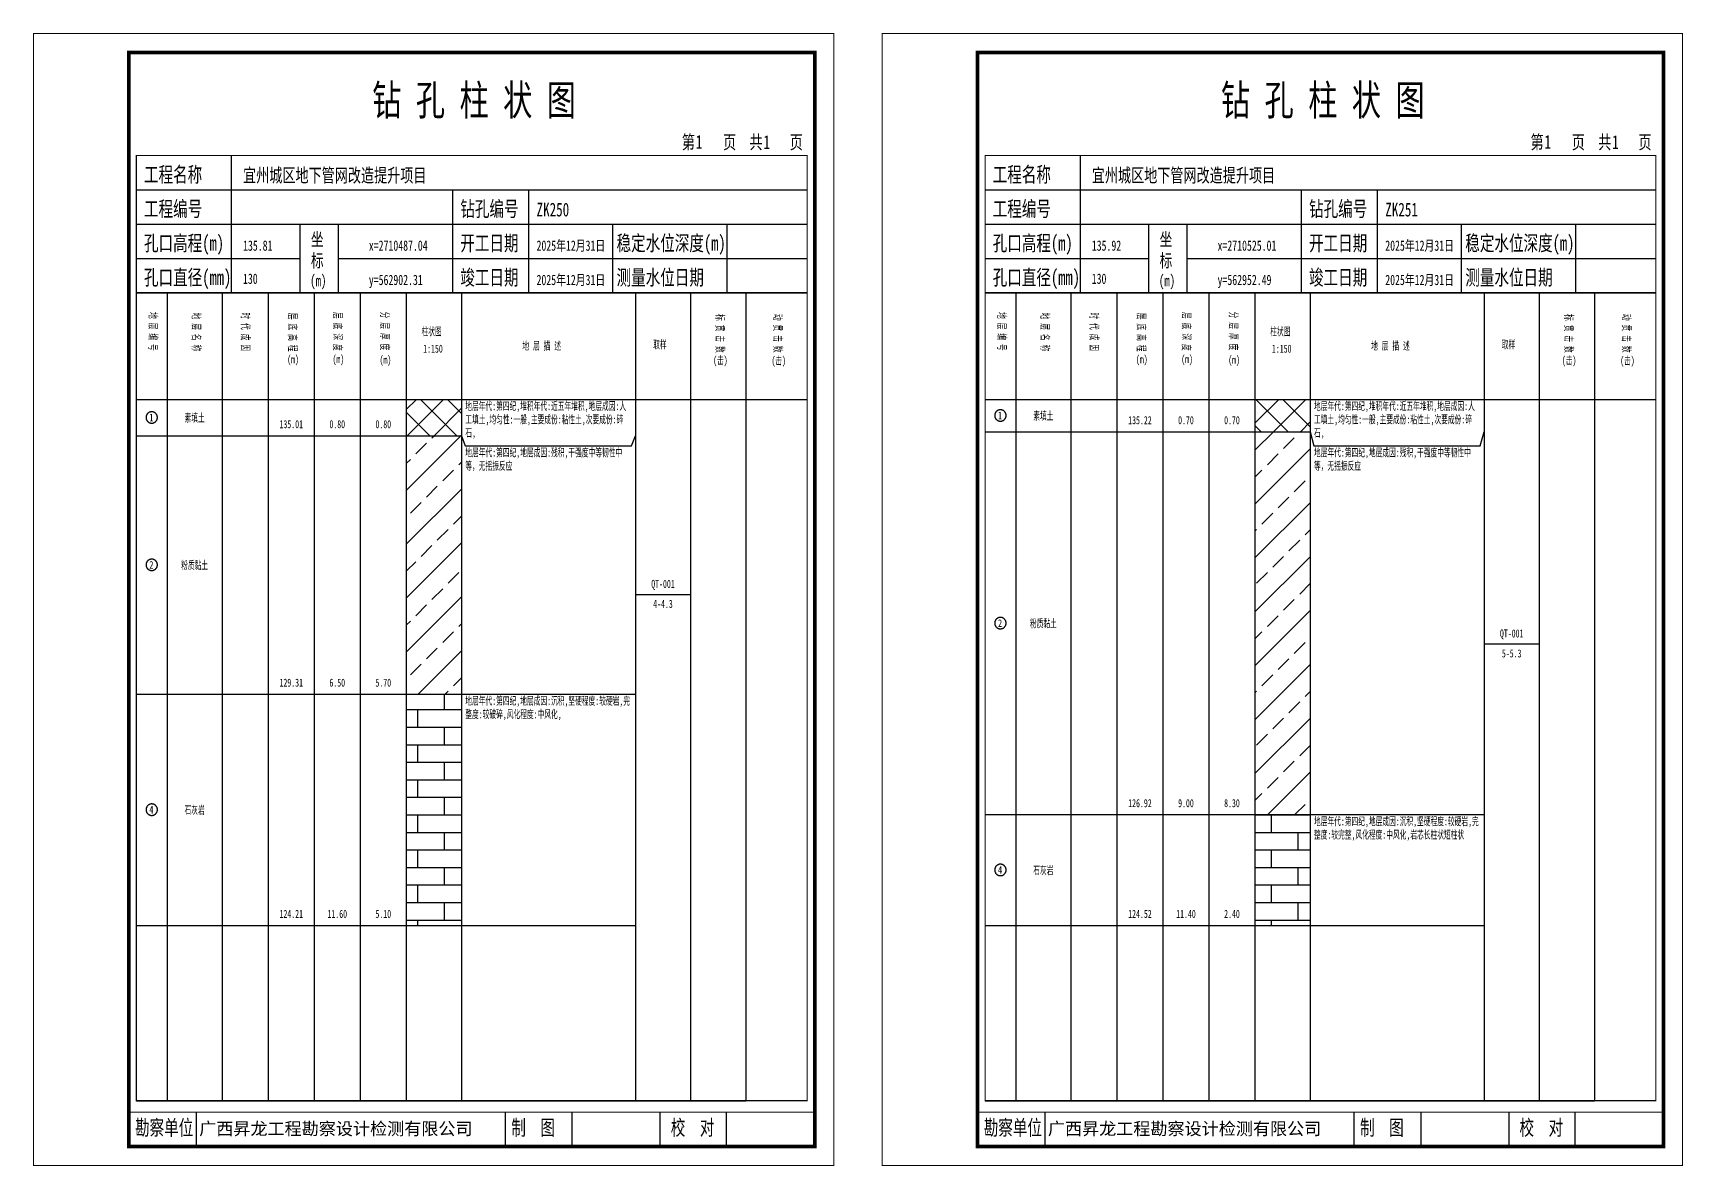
# Model space of a CAD drawing. Header units: millimetres. Extents: x 0 to 2711117, y 0 to 567555.
# Drawn here: x 53890 to 54322.9, y -0.1 to 297.1 of the extents above; entities that cross this region are included whole.
import ezdxf
from ezdxf.enums import TextEntityAlignment as Align

# ---------------------------------------------------------------- set-up
doc = ezdxf.new("R2010")
doc.units = ezdxf.units.MM
doc.layers.add('GICAD_POU_TEXTS', color=7, linetype='Continuous')
doc.layers.add('勘察点图例', color=7, linetype='Continuous')
doc.styles.add('HEAD_FONT', font='simfang.ttf', dxfattribs={"width": 0.6})
doc.styles.add('HEAD_FONT2', font='simfang.ttf', dxfattribs={"width": 0.6})
doc.styles.add('HT', font='simhei.ttf')
doc.styles.add('LZ_FONT', font='simfang.ttf', dxfattribs={"width": 0.7, "height": 8})
doc.styles.add('成果图图块', font='simfang.ttf', dxfattribs={"height": 2.5})
doc.styles.add('成果图表体', font='simfang.ttf', dxfattribs={"width": 0.6, "height": 2.1})
pattern_1 = [(45, (0, 0), (-3.5355339, 3.5355339), []), (135, (0, 0), (-3.5355339, -3.5355339), [])]
pattern_2 = [(45, (0, 0), (-7.0710678, 7.0710678), []), (45, (7.071, 0), (-7.0710678, 7.0710678), [4, -2])]
pattern_3 = [(0, (0, 0), (0, 4.6), []), (90, (0, 0), (-7, 4.6), [4.6, -4.6])]

# ---------------------------------------------------------------- blocks, each defined once
blk = doc.blocks.new('ZK250')
for p, q in [((52, 229), (52, 265)), ((27, 256), (203, 256)), ((110, 229), (110, 256)), ((130, 229), (130, 256)), ((27, 247), (203, 247)), ((70, 229), (70, 247)), ((80, 229), (80, 247)), ((152, 229), (152, 247)), ((182, 229), (182, 247)), ((27, 238), (70, 238)), ((80, 238), (203, 238)), ((27, 229), (35.05, 229)), ((35.05, 229), (35.05, 17)), ((35.05, 229), (49.53, 229)), ((49.53, 229), (49.53, 17)), ((49.53, 229), (61.6, 229)), ((61.6, 229), (61.6, 17)), ((61.6, 229), (73.68, 229)), ((73.68, 229), (73.68, 17)), ((73.68, 229), (85.75, 229)), ((85.75, 229), (85.75, 17)), ((85.75, 229), (97.82, 229)), ((97.82, 229), (97.82, 17)), ((97.82, 229), (112.3, 229)), ((112.3, 229), (112.3, 17)), ((112.3, 229), (157.93, 229)), ((157.93, 229), (157.93, 17)), ((157.93, 229), (172.42, 229)), ((172.42, 229), (172.42, 17)), ((172.42, 229), (186.9, 229)), ((186.9, 229), (186.9, 17)), ((186.9, 229), (203, 229)), ((27, 201), (203, 201)), ((27, 17), (35.05, 17)), ((35.05, 17), (49.53, 17)), ((42.74, 4.95), (42.74, 13.95)), ((42.74, 4.95), (42.74, 13.95)), ((49.53, 17), (61.6, 17)), ((61.6, 17), (73.68, 17)), ((73.68, 17), (85.75, 17)), ((85.75, 17), (97.82, 17)), ((97.82, 17), (112.3, 17)), ((112.3, 17), (157.93, 17)), ((123.83, 4.95), (123.83, 13.95)), ((141.38, 4.95), (141.38, 13.95)), ((157.93, 17), (172.42, 17)), ((164.48, 4.95), (164.48, 13.95)), ((172.42, 17), (186.9, 17)), ((181.84, 4.95), (181.84, 13.95)), ((181.84, 4.95), (181.84, 13.95))]:
    blk.add_line(p, q)
for points, const_width in [([(0, 0), (210, 0), (210, 297), (0, 297)], 0.25), ([(25, 5), (205, 5), (205, 292), (25, 292)], 1), ([(27, 265), (203, 265), (203, 17), (27, 17)], 0.3)]:
    blk.add_lwpolyline(points, close=True, dxfattribs=dict(const_width=const_width))
at = {"const_width": 0.3}
for points in [[(27, 229), (203, 229)], [(25, 14), (205, 14)]]:
    blk.add_lwpolyline(points, dxfattribs=at)
at = {"style": 'LZ_FONT', "width": 0.7}
for s, height, p in [('钻 孔 柱 状 图', 8, (88.9, 275.54)), ('第', 3.6, (170.12, 266.7)), ('1', 3.6, (173.78, 266.75)), ('页', 3.6, (180.96, 266.7)), ('共', 3.6, (187.88, 266.7)), ('1', 3.6, (191.54, 266.7)), ('页', 3.6, (198.44, 266.7)), ('工程名称', 4, (29, 258)), ('宜州城区地下管网改造提升项目', 3.6, (55, 258)), ('工程编号', 4, (29, 249)), ('钻孔编号', 4, (112, 249)), ('ZK250', 3.6, (132, 249)), ('孔口高程(m)', 4, (29, 240)), ('135.81', 2.7, (55, 240)), ('坐', 3.5, (72.79, 241.24)), ('x=2710487.04', 2.7, (88, 240)), ('开工日期', 4, (112, 240)), ('2025年12月31日', 2.7, (132, 240)), ('稳定水位深度(m)', 4, (153, 240)), ('标', 3.5, (72.79, 235.7)), ('孔口直径(mm)', 4, (29, 231)), ('130', 2.7, (54.98, 231.31)), ('(m) ', 3, (72.59, 230.65)), ('竣工日期', 4, (112, 231)), ('2025年12月31日', 2.7, (132, 231)), ('测量水位日期', 4, (153, 231)), ('y=562902.31', 2.7, (88, 231)), ('勘察单位', 4, (26.65, 7.95)), ('制  图', 4, (125.4, 7.95)), ('校  对', 4, (167.22, 7.95))]:
    blk.add_text(s, height=height, dxfattribs=at).set_placement(p)
at = {"style": 'HT'}
blk.add_text('广西昇龙工程勘察设计检测有限公司', height=3.2865, dxfattribs=at).set_placement((43.48, 8.02))
at = {"char_height": 2.1, "width": 22.806, "attachment_point": 1, "rotation": 270, "style": 'HEAD_FONT'}
for s, insert in [('地 层 编 号', (32.46, 223.92)), ('地 层 名 称', (43.79, 223.76)), ('时 代 成 因', (56.67, 223.83)), ('层 底 高 程', (69.07, 223.71)), ('层 底 深 度', (80.9, 223.91)), ('分 层 厚 度', (93.26, 224.01)), ('标 贯 击 数', (181.21, 223.37)), ('动 贯 击 数', (196.38, 223.43))]:
    blk.add_mtext(s, dxfattribs=dict(at, insert=insert))
at = {"char_height": 2.1, "attachment_point": 1}
for s, insert, width, style in [('柱状图', (101.82, 219.87), 7.855, 'HEAD_FONT2'), ('取样', (162.58, 216.44), 7.855, 'HEAD_FONT2'), ('(m)', (66.58, 212.56), 4.7944, 'HEAD_FONT'), ('(m)', (78.47, 212.61), 4.7944, 'HEAD_FONT'), ('(m)', (90.81, 212.43), 4.7944, 'HEAD_FONT'), ('1:150', (102.26, 215.36), 6.9223, 'HEAD_FONT2'), ('地 层 描 述', (128.29, 216.11), 22.0781, 'HEAD_FONT2'), ('(击)', (178.33, 212.31), 7.855, 'HEAD_FONT2'), ('(击)', (193.64, 212.22), 7.855, 'HEAD_FONT2')]:
    blk.add_mtext(s, dxfattribs=dict(at, insert=insert, width=width, style=style))
blk = doc.blocks.new('ZK250_0')
at = {"color": 7}
blk.add_polyline3d([(-1.5, 0.02, 0), (-1.5, -0.06, 0), (-1.49, -0.13, 0), (-1.48, -0.2, 0), (-1.47, -0.28, 0), (-1.46, -0.35, 0), (-1.44, -0.42, 0), (-1.41, -0.49, 0), (-1.39, -0.56, 0), (-1.36, -0.63, 0), (-1.32, -0.69, 0), (-1.29, -0.76, 0), (-1.25, -0.82, 0), (-1.2, -0.88, 0), (-1.16, -0.94, 0), (-1.11, -0.99, 0), (-1.06, -1.04, 0), (-1.01, -1.1, 0), (-0.95, -1.14, 0), (-0.89, -1.19, 0), (-0.83, -1.23, 0), (-0.77, -1.27, 0), (-0.71, -1.31, 0), (-0.64, -1.34, 0), (-0.57, -1.37, 0), (-0.51, -1.4, 0), (-0.44, -1.42, 0), (-0.36, -1.44, 0), (-0.29, -1.46, 0), (-0.22, -1.47, 0), (-0.15, -1.48, 0), (-0.07, -1.48, 0), (0, -1.48, 0), (0.07, -1.48, 0), (0.15, -1.48, 0), (0.22, -1.47, 0), (0.29, -1.46, 0), (0.36, -1.44, 0), (0.44, -1.42, 0), (0.51, -1.4, 0), (0.57, -1.37, 0), (0.64, -1.34, 0), (0.71, -1.31, 0), (0.77, -1.27, 0), (0.83, -1.23, 0), (0.89, -1.19, 0), (0.95, -1.14, 0), (1.01, -1.1, 0), (1.06, -1.04, 0), (1.11, -0.99, 0), (1.16, -0.94, 0), (1.2, -0.88, 0), (1.25, -0.82, 0), (1.29, -0.76, 0), (1.32, -0.69, 0), (1.36, -0.63, 0), (1.39, -0.56, 0), (1.41, -0.49, 0), (1.44, -0.42, 0), (1.46, -0.35, 0), (1.47, -0.28, 0), (1.48, -0.2, 0), (1.49, -0.13, 0), (1.5, -0.06, 0), (1.5, 0.02, 0), (1.5, 0.09, 0), (1.49, 0.16, 0), (1.48, 0.24, 0), (1.47, 0.31, 0), (1.46, 0.38, 0), (1.44, 0.45, 0), (1.41, 0.52, 0), (1.39, 0.59, 0), (1.36, 0.66, 0), (1.32, 0.72, 0), (1.29, 0.79, 0), (1.25, 0.85, 0), (1.2, 0.91, 0), (1.16, 0.97, 0), (1.11, 1.02, 0), (1.06, 1.08, 0), (1.01, 1.13, 0), (0.95, 1.18, 0), (0.89, 1.22, 0), (0.83, 1.26, 0), (0.77, 1.3, 0), (0.71, 1.34, 0), (0.64, 1.37, 0), (0.57, 1.4, 0), (0.51, 1.43, 0), (0.44, 1.45, 0), (0.36, 1.47, 0), (0.29, 1.49, 0), (0.22, 1.5, 0), (0.15, 1.51, 0), (0.07, 1.51, 0), (0, 1.52, 0), (-0.07, 1.51, 0), (-0.15, 1.51, 0), (-0.22, 1.5, 0), (-0.29, 1.49, 0), (-0.36, 1.47, 0), (-0.44, 1.45, 0), (-0.51, 1.43, 0), (-0.57, 1.4, 0), (-0.64, 1.37, 0), (-0.71, 1.34, 0), (-0.77, 1.3, 0), (-0.83, 1.26, 0), (-0.89, 1.22, 0), (-0.95, 1.18, 0), (-1.01, 1.13, 0), (-1.06, 1.08, 0), (-1.11, 1.02, 0), (-1.16, 0.97, 0), (-1.2, 0.91, 0), (-1.25, 0.85, 0), (-1.29, 0.79, 0), (-1.32, 0.72, 0), (-1.36, 0.66, 0), (-1.39, 0.59, 0), (-1.41, 0.52, 0), (-1.44, 0.45, 0), (-1.46, 0.38, 0), (-1.47, 0.31, 0), (-1.48, 0.24, 0), (-1.49, 0.16, 0), (-1.5, 0.09, 0), (-1.5, 0.02, 0)], dxfattribs=at)
at = {"layer": 'GICAD_POU_TEXTS', "color": 7, "style": '成果图图块', "width": 0.7}
blk.add_text('1', height=2, dxfattribs=at).set_placement((-0.09, -0.99), align=Align.CENTER)
blk = doc.blocks.new('ZK250_1')
at = {"color": 7}
blk.add_polyline3d([(-1.5, 0.02, 0), (-1.5, -0.06, 0), (-1.49, -0.13, 0), (-1.48, -0.2, 0), (-1.47, -0.28, 0), (-1.46, -0.35, 0), (-1.44, -0.42, 0), (-1.41, -0.49, 0), (-1.39, -0.56, 0), (-1.36, -0.63, 0), (-1.32, -0.69, 0), (-1.29, -0.76, 0), (-1.25, -0.82, 0), (-1.2, -0.88, 0), (-1.16, -0.94, 0), (-1.11, -0.99, 0), (-1.06, -1.04, 0), (-1.01, -1.1, 0), (-0.95, -1.14, 0), (-0.89, -1.19, 0), (-0.83, -1.23, 0), (-0.77, -1.27, 0), (-0.71, -1.31, 0), (-0.64, -1.34, 0), (-0.57, -1.37, 0), (-0.51, -1.4, 0), (-0.44, -1.42, 0), (-0.36, -1.44, 0), (-0.29, -1.46, 0), (-0.22, -1.47, 0), (-0.15, -1.48, 0), (-0.07, -1.48, 0), (0, -1.48, 0), (0.07, -1.48, 0), (0.15, -1.48, 0), (0.22, -1.47, 0), (0.29, -1.46, 0), (0.36, -1.44, 0), (0.44, -1.42, 0), (0.51, -1.4, 0), (0.57, -1.37, 0), (0.64, -1.34, 0), (0.71, -1.31, 0), (0.77, -1.27, 0), (0.83, -1.23, 0), (0.89, -1.19, 0), (0.95, -1.14, 0), (1.01, -1.1, 0), (1.06, -1.04, 0), (1.11, -0.99, 0), (1.16, -0.94, 0), (1.2, -0.88, 0), (1.25, -0.82, 0), (1.29, -0.76, 0), (1.32, -0.69, 0), (1.36, -0.63, 0), (1.39, -0.56, 0), (1.41, -0.49, 0), (1.44, -0.42, 0), (1.46, -0.35, 0), (1.47, -0.28, 0), (1.48, -0.2, 0), (1.49, -0.13, 0), (1.5, -0.06, 0), (1.5, 0.02, 0), (1.5, 0.09, 0), (1.49, 0.16, 0), (1.48, 0.24, 0), (1.47, 0.31, 0), (1.46, 0.38, 0), (1.44, 0.45, 0), (1.41, 0.52, 0), (1.39, 0.59, 0), (1.36, 0.66, 0), (1.32, 0.72, 0), (1.29, 0.79, 0), (1.25, 0.85, 0), (1.2, 0.91, 0), (1.16, 0.97, 0), (1.11, 1.02, 0), (1.06, 1.08, 0), (1.01, 1.13, 0), (0.95, 1.18, 0), (0.89, 1.22, 0), (0.83, 1.26, 0), (0.77, 1.3, 0), (0.71, 1.34, 0), (0.64, 1.37, 0), (0.57, 1.4, 0), (0.51, 1.43, 0), (0.44, 1.45, 0), (0.36, 1.47, 0), (0.29, 1.49, 0), (0.22, 1.5, 0), (0.15, 1.51, 0), (0.07, 1.51, 0), (0, 1.52, 0), (-0.07, 1.51, 0), (-0.15, 1.51, 0), (-0.22, 1.5, 0), (-0.29, 1.49, 0), (-0.36, 1.47, 0), (-0.44, 1.45, 0), (-0.51, 1.43, 0), (-0.57, 1.4, 0), (-0.64, 1.37, 0), (-0.71, 1.34, 0), (-0.77, 1.3, 0), (-0.83, 1.26, 0), (-0.89, 1.22, 0), (-0.95, 1.18, 0), (-1.01, 1.13, 0), (-1.06, 1.08, 0), (-1.11, 1.02, 0), (-1.16, 0.97, 0), (-1.2, 0.91, 0), (-1.25, 0.85, 0), (-1.29, 0.79, 0), (-1.32, 0.72, 0), (-1.36, 0.66, 0), (-1.39, 0.59, 0), (-1.41, 0.52, 0), (-1.44, 0.45, 0), (-1.46, 0.38, 0), (-1.47, 0.31, 0), (-1.48, 0.24, 0), (-1.49, 0.16, 0), (-1.5, 0.09, 0), (-1.5, 0.02, 0)], dxfattribs=at)
at = {"layer": 'GICAD_POU_TEXTS', "color": 7, "style": '成果图图块', "width": 0.7}
blk.add_text('2', height=2, dxfattribs=at).set_placement((-0.09, -0.99), align=Align.CENTER)
blk = doc.blocks.new('ZK250_2')
at = {"color": 7}
blk.add_polyline3d([(-1.5, 0.02, 0), (-1.5, -0.06, 0), (-1.49, -0.13, 0), (-1.48, -0.2, 0), (-1.47, -0.28, 0), (-1.46, -0.35, 0), (-1.44, -0.42, 0), (-1.41, -0.49, 0), (-1.39, -0.56, 0), (-1.36, -0.63, 0), (-1.32, -0.69, 0), (-1.29, -0.76, 0), (-1.25, -0.82, 0), (-1.2, -0.88, 0), (-1.16, -0.94, 0), (-1.11, -0.99, 0), (-1.06, -1.04, 0), (-1.01, -1.1, 0), (-0.95, -1.14, 0), (-0.89, -1.19, 0), (-0.83, -1.23, 0), (-0.77, -1.27, 0), (-0.71, -1.31, 0), (-0.64, -1.34, 0), (-0.57, -1.37, 0), (-0.51, -1.4, 0), (-0.44, -1.42, 0), (-0.36, -1.44, 0), (-0.29, -1.46, 0), (-0.22, -1.47, 0), (-0.15, -1.48, 0), (-0.07, -1.48, 0), (0, -1.48, 0), (0.07, -1.48, 0), (0.15, -1.48, 0), (0.22, -1.47, 0), (0.29, -1.46, 0), (0.36, -1.44, 0), (0.44, -1.42, 0), (0.51, -1.4, 0), (0.57, -1.37, 0), (0.64, -1.34, 0), (0.71, -1.31, 0), (0.77, -1.27, 0), (0.83, -1.23, 0), (0.89, -1.19, 0), (0.95, -1.14, 0), (1.01, -1.1, 0), (1.06, -1.04, 0), (1.11, -0.99, 0), (1.16, -0.94, 0), (1.2, -0.88, 0), (1.25, -0.82, 0), (1.29, -0.76, 0), (1.32, -0.69, 0), (1.36, -0.63, 0), (1.39, -0.56, 0), (1.41, -0.49, 0), (1.44, -0.42, 0), (1.46, -0.35, 0), (1.47, -0.28, 0), (1.48, -0.2, 0), (1.49, -0.13, 0), (1.5, -0.06, 0), (1.5, 0.02, 0), (1.5, 0.09, 0), (1.49, 0.16, 0), (1.48, 0.24, 0), (1.47, 0.31, 0), (1.46, 0.38, 0), (1.44, 0.45, 0), (1.41, 0.52, 0), (1.39, 0.59, 0), (1.36, 0.66, 0), (1.32, 0.72, 0), (1.29, 0.79, 0), (1.25, 0.85, 0), (1.2, 0.91, 0), (1.16, 0.97, 0), (1.11, 1.02, 0), (1.06, 1.08, 0), (1.01, 1.13, 0), (0.95, 1.18, 0), (0.89, 1.22, 0), (0.83, 1.26, 0), (0.77, 1.3, 0), (0.71, 1.34, 0), (0.64, 1.37, 0), (0.57, 1.4, 0), (0.51, 1.43, 0), (0.44, 1.45, 0), (0.36, 1.47, 0), (0.29, 1.49, 0), (0.22, 1.5, 0), (0.15, 1.51, 0), (0.07, 1.51, 0), (0, 1.52, 0), (-0.07, 1.51, 0), (-0.15, 1.51, 0), (-0.22, 1.5, 0), (-0.29, 1.49, 0), (-0.36, 1.47, 0), (-0.44, 1.45, 0), (-0.51, 1.43, 0), (-0.57, 1.4, 0), (-0.64, 1.37, 0), (-0.71, 1.34, 0), (-0.77, 1.3, 0), (-0.83, 1.26, 0), (-0.89, 1.22, 0), (-0.95, 1.18, 0), (-1.01, 1.13, 0), (-1.06, 1.08, 0), (-1.11, 1.02, 0), (-1.16, 0.97, 0), (-1.2, 0.91, 0), (-1.25, 0.85, 0), (-1.29, 0.79, 0), (-1.32, 0.72, 0), (-1.36, 0.66, 0), (-1.39, 0.59, 0), (-1.41, 0.52, 0), (-1.44, 0.45, 0), (-1.46, 0.38, 0), (-1.47, 0.31, 0), (-1.48, 0.24, 0), (-1.49, 0.16, 0), (-1.5, 0.09, 0), (-1.5, 0.02, 0)], dxfattribs=at)
at = {"layer": 'GICAD_POU_TEXTS', "color": 7, "style": '成果图图块', "width": 0.7}
blk.add_text('4', height=2, dxfattribs=at).set_placement((-0.09, -0.99), align=Align.CENTER)
blk = doc.blocks.new('ZK251')
for p, q in [((52, 229), (52, 265)), ((27, 256), (203, 256)), ((110, 229), (110, 256)), ((130, 229), (130, 256)), ((27, 247), (203, 247)), ((70, 229), (70, 247)), ((80, 229), (80, 247)), ((152, 229), (152, 247)), ((182, 229), (182, 247)), ((27, 238), (70, 238)), ((80, 238), (203, 238)), ((27, 229), (35.05, 229)), ((35.05, 229), (35.05, 17)), ((35.05, 229), (49.53, 229)), ((49.53, 229), (49.53, 17)), ((49.53, 229), (61.6, 229)), ((61.6, 229), (61.6, 17)), ((61.6, 229), (73.68, 229)), ((73.68, 229), (73.68, 17)), ((73.68, 229), (85.75, 229)), ((85.75, 229), (85.75, 17)), ((85.75, 229), (97.82, 229)), ((97.82, 229), (97.82, 17)), ((97.82, 229), (112.3, 229)), ((112.3, 229), (112.3, 17)), ((112.3, 229), (157.93, 229)), ((157.93, 229), (157.93, 17)), ((157.93, 229), (172.42, 229)), ((172.42, 229), (172.42, 17)), ((172.42, 229), (186.9, 229)), ((186.9, 229), (186.9, 17)), ((186.9, 229), (203, 229)), ((27, 201), (203, 201)), ((27, 17), (35.05, 17)), ((35.05, 17), (49.53, 17)), ((42.74, 4.95), (42.74, 13.95)), ((42.74, 4.95), (42.74, 13.95)), ((49.53, 17), (61.6, 17)), ((61.6, 17), (73.68, 17)), ((73.68, 17), (85.75, 17)), ((85.75, 17), (97.82, 17)), ((97.82, 17), (112.3, 17)), ((112.3, 17), (157.93, 17)), ((123.83, 4.95), (123.83, 13.95)), ((141.38, 4.95), (141.38, 13.95)), ((157.93, 17), (172.42, 17)), ((164.48, 4.95), (164.48, 13.95)), ((172.42, 17), (186.9, 17)), ((181.84, 4.95), (181.84, 13.95)), ((181.84, 4.95), (181.84, 13.95))]:
    blk.add_line(p, q)
for points, const_width in [([(0, 0), (210, 0), (210, 297), (0, 297)], 0.25), ([(25, 5), (205, 5), (205, 292), (25, 292)], 1), ([(27, 265), (203, 265), (203, 17), (27, 17)], 0.3)]:
    blk.add_lwpolyline(points, close=True, dxfattribs=dict(const_width=const_width))
at = {"const_width": 0.3}
for points in [[(27, 229), (203, 229)], [(25, 14), (205, 14)]]:
    blk.add_lwpolyline(points, dxfattribs=at)
at = {"style": 'LZ_FONT', "width": 0.7}
for s, height, p in [('钻 孔 柱 状 图', 8, (88.9, 275.54)), ('第', 3.6, (170.12, 266.7)), ('1', 3.6, (173.78, 266.75)), ('页', 3.6, (180.96, 266.7)), ('共', 3.6, (187.88, 266.7)), ('1', 3.6, (191.54, 266.7)), ('页', 3.6, (198.44, 266.7)), ('工程名称', 4, (29, 258)), ('宜州城区地下管网改造提升项目', 3.6, (55, 258)), ('工程编号', 4, (29, 249)), ('钻孔编号', 4, (112, 249)), ('ZK251', 3.6, (132, 249)), ('孔口高程(m)', 4, (29, 240)), ('135.92', 2.7, (55, 240)), ('坐', 3.5, (72.79, 241.24)), ('x=2710525.01', 2.7, (88, 240)), ('开工日期', 4, (112, 240)), ('2025年12月31日', 2.7, (132, 240)), ('稳定水位深度(m)', 4, (153, 240)), ('标', 3.5, (72.79, 235.7)), ('孔口直径(mm)', 4, (29, 231)), ('130', 2.7, (54.98, 231.31)), ('(m) ', 3, (72.59, 230.65)), ('竣工日期', 4, (112, 231)), ('2025年12月31日', 2.7, (132, 231)), ('测量水位日期', 4, (153, 231)), ('y=562952.49', 2.7, (88, 231)), ('勘察单位', 4, (26.65, 7.95)), ('制  图', 4, (125.4, 7.95)), ('校  对', 4, (167.22, 7.95))]:
    blk.add_text(s, height=height, dxfattribs=at).set_placement(p)
at = {"style": 'HT'}
blk.add_text('广西昇龙工程勘察设计检测有限公司', height=3.2865, dxfattribs=at).set_placement((43.48, 8.02))
at = {"char_height": 2.1, "width": 22.806, "attachment_point": 1, "rotation": 270, "style": 'HEAD_FONT'}
for s, insert in [('地 层 编 号', (32.46, 223.92)), ('地 层 名 称', (43.79, 223.76)), ('时 代 成 因', (56.67, 223.83)), ('层 底 高 程', (69.07, 223.71)), ('层 底 深 度', (80.9, 223.91)), ('分 层 厚 度', (93.26, 224.01)), ('标 贯 击 数', (181.21, 223.37)), ('动 贯 击 数', (196.38, 223.43))]:
    blk.add_mtext(s, dxfattribs=dict(at, insert=insert))
at = {"char_height": 2.1, "attachment_point": 1}
for s, insert, width, style in [('柱状图', (101.82, 219.87), 7.855, 'HEAD_FONT2'), ('取样', (162.58, 216.44), 7.855, 'HEAD_FONT2'), ('(m)', (66.58, 212.56), 4.7944, 'HEAD_FONT'), ('(m)', (78.47, 212.61), 4.7944, 'HEAD_FONT'), ('(m)', (90.81, 212.43), 4.7944, 'HEAD_FONT'), ('1:150', (102.26, 215.36), 6.9223, 'HEAD_FONT2'), ('地 层 描 述', (128.29, 216.11), 22.0781, 'HEAD_FONT2'), ('(击)', (178.33, 212.31), 7.855, 'HEAD_FONT2'), ('(击)', (193.64, 212.22), 7.855, 'HEAD_FONT2')]:
    blk.add_mtext(s, dxfattribs=dict(at, insert=insert, width=width, style=style))
blk = doc.blocks.new('ZK251_0')
at = {"color": 7}
blk.add_polyline3d([(-1.5, 0.02, 0), (-1.5, -0.06, 0), (-1.49, -0.13, 0), (-1.48, -0.2, 0), (-1.47, -0.28, 0), (-1.46, -0.35, 0), (-1.44, -0.42, 0), (-1.41, -0.49, 0), (-1.39, -0.56, 0), (-1.36, -0.63, 0), (-1.32, -0.69, 0), (-1.29, -0.76, 0), (-1.25, -0.82, 0), (-1.2, -0.88, 0), (-1.16, -0.94, 0), (-1.11, -0.99, 0), (-1.06, -1.04, 0), (-1.01, -1.1, 0), (-0.95, -1.14, 0), (-0.89, -1.19, 0), (-0.83, -1.23, 0), (-0.77, -1.27, 0), (-0.71, -1.31, 0), (-0.64, -1.34, 0), (-0.57, -1.37, 0), (-0.51, -1.4, 0), (-0.44, -1.42, 0), (-0.36, -1.44, 0), (-0.29, -1.46, 0), (-0.22, -1.47, 0), (-0.15, -1.48, 0), (-0.07, -1.48, 0), (0, -1.48, 0), (0.07, -1.48, 0), (0.15, -1.48, 0), (0.22, -1.47, 0), (0.29, -1.46, 0), (0.36, -1.44, 0), (0.44, -1.42, 0), (0.51, -1.4, 0), (0.57, -1.37, 0), (0.64, -1.34, 0), (0.71, -1.31, 0), (0.77, -1.27, 0), (0.83, -1.23, 0), (0.89, -1.19, 0), (0.95, -1.14, 0), (1.01, -1.1, 0), (1.06, -1.04, 0), (1.11, -0.99, 0), (1.16, -0.94, 0), (1.2, -0.88, 0), (1.25, -0.82, 0), (1.29, -0.76, 0), (1.32, -0.69, 0), (1.36, -0.63, 0), (1.39, -0.56, 0), (1.41, -0.49, 0), (1.44, -0.42, 0), (1.46, -0.35, 0), (1.47, -0.28, 0), (1.48, -0.2, 0), (1.49, -0.13, 0), (1.5, -0.06, 0), (1.5, 0.02, 0), (1.5, 0.09, 0), (1.49, 0.16, 0), (1.48, 0.24, 0), (1.47, 0.31, 0), (1.46, 0.38, 0), (1.44, 0.45, 0), (1.41, 0.52, 0), (1.39, 0.59, 0), (1.36, 0.66, 0), (1.32, 0.72, 0), (1.29, 0.79, 0), (1.25, 0.85, 0), (1.2, 0.91, 0), (1.16, 0.97, 0), (1.11, 1.02, 0), (1.06, 1.08, 0), (1.01, 1.13, 0), (0.95, 1.18, 0), (0.89, 1.22, 0), (0.83, 1.26, 0), (0.77, 1.3, 0), (0.71, 1.34, 0), (0.64, 1.37, 0), (0.57, 1.4, 0), (0.51, 1.43, 0), (0.44, 1.45, 0), (0.36, 1.47, 0), (0.29, 1.49, 0), (0.22, 1.5, 0), (0.15, 1.51, 0), (0.07, 1.51, 0), (0, 1.52, 0), (-0.07, 1.51, 0), (-0.15, 1.51, 0), (-0.22, 1.5, 0), (-0.29, 1.49, 0), (-0.36, 1.47, 0), (-0.44, 1.45, 0), (-0.51, 1.43, 0), (-0.57, 1.4, 0), (-0.64, 1.37, 0), (-0.71, 1.34, 0), (-0.77, 1.3, 0), (-0.83, 1.26, 0), (-0.89, 1.22, 0), (-0.95, 1.18, 0), (-1.01, 1.13, 0), (-1.06, 1.08, 0), (-1.11, 1.02, 0), (-1.16, 0.97, 0), (-1.2, 0.91, 0), (-1.25, 0.85, 0), (-1.29, 0.79, 0), (-1.32, 0.72, 0), (-1.36, 0.66, 0), (-1.39, 0.59, 0), (-1.41, 0.52, 0), (-1.44, 0.45, 0), (-1.46, 0.38, 0), (-1.47, 0.31, 0), (-1.48, 0.24, 0), (-1.49, 0.16, 0), (-1.5, 0.09, 0), (-1.5, 0.02, 0)], dxfattribs=at)
at = {"layer": 'GICAD_POU_TEXTS', "color": 7, "style": '成果图图块', "width": 0.7}
blk.add_text('1', height=2, dxfattribs=at).set_placement((-0.09, -0.99), align=Align.CENTER)
blk = doc.blocks.new('ZK251_1')
at = {"color": 7}
blk.add_polyline3d([(-1.5, 0.02, 0), (-1.5, -0.06, 0), (-1.49, -0.13, 0), (-1.48, -0.2, 0), (-1.47, -0.28, 0), (-1.46, -0.35, 0), (-1.44, -0.42, 0), (-1.41, -0.49, 0), (-1.39, -0.56, 0), (-1.36, -0.63, 0), (-1.32, -0.69, 0), (-1.29, -0.76, 0), (-1.25, -0.82, 0), (-1.2, -0.88, 0), (-1.16, -0.94, 0), (-1.11, -0.99, 0), (-1.06, -1.04, 0), (-1.01, -1.1, 0), (-0.95, -1.14, 0), (-0.89, -1.19, 0), (-0.83, -1.23, 0), (-0.77, -1.27, 0), (-0.71, -1.31, 0), (-0.64, -1.34, 0), (-0.57, -1.37, 0), (-0.51, -1.4, 0), (-0.44, -1.42, 0), (-0.36, -1.44, 0), (-0.29, -1.46, 0), (-0.22, -1.47, 0), (-0.15, -1.48, 0), (-0.07, -1.48, 0), (0, -1.48, 0), (0.07, -1.48, 0), (0.15, -1.48, 0), (0.22, -1.47, 0), (0.29, -1.46, 0), (0.36, -1.44, 0), (0.44, -1.42, 0), (0.51, -1.4, 0), (0.57, -1.37, 0), (0.64, -1.34, 0), (0.71, -1.31, 0), (0.77, -1.27, 0), (0.83, -1.23, 0), (0.89, -1.19, 0), (0.95, -1.14, 0), (1.01, -1.1, 0), (1.06, -1.04, 0), (1.11, -0.99, 0), (1.16, -0.94, 0), (1.2, -0.88, 0), (1.25, -0.82, 0), (1.29, -0.76, 0), (1.32, -0.69, 0), (1.36, -0.63, 0), (1.39, -0.56, 0), (1.41, -0.49, 0), (1.44, -0.42, 0), (1.46, -0.35, 0), (1.47, -0.28, 0), (1.48, -0.2, 0), (1.49, -0.13, 0), (1.5, -0.06, 0), (1.5, 0.02, 0), (1.5, 0.09, 0), (1.49, 0.16, 0), (1.48, 0.24, 0), (1.47, 0.31, 0), (1.46, 0.38, 0), (1.44, 0.45, 0), (1.41, 0.52, 0), (1.39, 0.59, 0), (1.36, 0.66, 0), (1.32, 0.72, 0), (1.29, 0.79, 0), (1.25, 0.85, 0), (1.2, 0.91, 0), (1.16, 0.97, 0), (1.11, 1.02, 0), (1.06, 1.08, 0), (1.01, 1.13, 0), (0.95, 1.18, 0), (0.89, 1.22, 0), (0.83, 1.26, 0), (0.77, 1.3, 0), (0.71, 1.34, 0), (0.64, 1.37, 0), (0.57, 1.4, 0), (0.51, 1.43, 0), (0.44, 1.45, 0), (0.36, 1.47, 0), (0.29, 1.49, 0), (0.22, 1.5, 0), (0.15, 1.51, 0), (0.07, 1.51, 0), (0, 1.52, 0), (-0.07, 1.51, 0), (-0.15, 1.51, 0), (-0.22, 1.5, 0), (-0.29, 1.49, 0), (-0.36, 1.47, 0), (-0.44, 1.45, 0), (-0.51, 1.43, 0), (-0.57, 1.4, 0), (-0.64, 1.37, 0), (-0.71, 1.34, 0), (-0.77, 1.3, 0), (-0.83, 1.26, 0), (-0.89, 1.22, 0), (-0.95, 1.18, 0), (-1.01, 1.13, 0), (-1.06, 1.08, 0), (-1.11, 1.02, 0), (-1.16, 0.97, 0), (-1.2, 0.91, 0), (-1.25, 0.85, 0), (-1.29, 0.79, 0), (-1.32, 0.72, 0), (-1.36, 0.66, 0), (-1.39, 0.59, 0), (-1.41, 0.52, 0), (-1.44, 0.45, 0), (-1.46, 0.38, 0), (-1.47, 0.31, 0), (-1.48, 0.24, 0), (-1.49, 0.16, 0), (-1.5, 0.09, 0), (-1.5, 0.02, 0)], dxfattribs=at)
at = {"layer": 'GICAD_POU_TEXTS', "color": 7, "style": '成果图图块', "width": 0.7}
blk.add_text('2', height=2, dxfattribs=at).set_placement((-0.09, -0.99), align=Align.CENTER)
blk = doc.blocks.new('ZK251_2')
at = {"color": 7}
blk.add_polyline3d([(-1.5, 0.02, 0), (-1.5, -0.06, 0), (-1.49, -0.13, 0), (-1.48, -0.2, 0), (-1.47, -0.28, 0), (-1.46, -0.35, 0), (-1.44, -0.42, 0), (-1.41, -0.49, 0), (-1.39, -0.56, 0), (-1.36, -0.63, 0), (-1.32, -0.69, 0), (-1.29, -0.76, 0), (-1.25, -0.82, 0), (-1.2, -0.88, 0), (-1.16, -0.94, 0), (-1.11, -0.99, 0), (-1.06, -1.04, 0), (-1.01, -1.1, 0), (-0.95, -1.14, 0), (-0.89, -1.19, 0), (-0.83, -1.23, 0), (-0.77, -1.27, 0), (-0.71, -1.31, 0), (-0.64, -1.34, 0), (-0.57, -1.37, 0), (-0.51, -1.4, 0), (-0.44, -1.42, 0), (-0.36, -1.44, 0), (-0.29, -1.46, 0), (-0.22, -1.47, 0), (-0.15, -1.48, 0), (-0.07, -1.48, 0), (0, -1.48, 0), (0.07, -1.48, 0), (0.15, -1.48, 0), (0.22, -1.47, 0), (0.29, -1.46, 0), (0.36, -1.44, 0), (0.44, -1.42, 0), (0.51, -1.4, 0), (0.57, -1.37, 0), (0.64, -1.34, 0), (0.71, -1.31, 0), (0.77, -1.27, 0), (0.83, -1.23, 0), (0.89, -1.19, 0), (0.95, -1.14, 0), (1.01, -1.1, 0), (1.06, -1.04, 0), (1.11, -0.99, 0), (1.16, -0.94, 0), (1.2, -0.88, 0), (1.25, -0.82, 0), (1.29, -0.76, 0), (1.32, -0.69, 0), (1.36, -0.63, 0), (1.39, -0.56, 0), (1.41, -0.49, 0), (1.44, -0.42, 0), (1.46, -0.35, 0), (1.47, -0.28, 0), (1.48, -0.2, 0), (1.49, -0.13, 0), (1.5, -0.06, 0), (1.5, 0.02, 0), (1.5, 0.09, 0), (1.49, 0.16, 0), (1.48, 0.24, 0), (1.47, 0.31, 0), (1.46, 0.38, 0), (1.44, 0.45, 0), (1.41, 0.52, 0), (1.39, 0.59, 0), (1.36, 0.66, 0), (1.32, 0.72, 0), (1.29, 0.79, 0), (1.25, 0.85, 0), (1.2, 0.91, 0), (1.16, 0.97, 0), (1.11, 1.02, 0), (1.06, 1.08, 0), (1.01, 1.13, 0), (0.95, 1.18, 0), (0.89, 1.22, 0), (0.83, 1.26, 0), (0.77, 1.3, 0), (0.71, 1.34, 0), (0.64, 1.37, 0), (0.57, 1.4, 0), (0.51, 1.43, 0), (0.44, 1.45, 0), (0.36, 1.47, 0), (0.29, 1.49, 0), (0.22, 1.5, 0), (0.15, 1.51, 0), (0.07, 1.51, 0), (0, 1.52, 0), (-0.07, 1.51, 0), (-0.15, 1.51, 0), (-0.22, 1.5, 0), (-0.29, 1.49, 0), (-0.36, 1.47, 0), (-0.44, 1.45, 0), (-0.51, 1.43, 0), (-0.57, 1.4, 0), (-0.64, 1.37, 0), (-0.71, 1.34, 0), (-0.77, 1.3, 0), (-0.83, 1.26, 0), (-0.89, 1.22, 0), (-0.95, 1.18, 0), (-1.01, 1.13, 0), (-1.06, 1.08, 0), (-1.11, 1.02, 0), (-1.16, 0.97, 0), (-1.2, 0.91, 0), (-1.25, 0.85, 0), (-1.29, 0.79, 0), (-1.32, 0.72, 0), (-1.36, 0.66, 0), (-1.39, 0.59, 0), (-1.41, 0.52, 0), (-1.44, 0.45, 0), (-1.46, 0.38, 0), (-1.47, 0.31, 0), (-1.48, 0.24, 0), (-1.49, 0.16, 0), (-1.5, 0.09, 0), (-1.5, 0.02, 0)], dxfattribs=at)
at = {"layer": 'GICAD_POU_TEXTS', "color": 7, "style": '成果图图块', "width": 0.7}
blk.add_text('4', height=2, dxfattribs=at).set_placement((-0.09, -0.99), align=Align.CENTER)

msp = doc.modelspace()

# ---------------------------------------------------------------- hatches: boundary and pattern name
at = {"layer": '勘察点图例'}
h = msp.add_hatch(dxfattribs=at)
h.set_pattern_fill('GKSTT', color=256, scale=0.5, style=0, pattern_type=2)
h.set_pattern_definition(pattern_1)
h.paths.add_polyline_path([(53987.95, 191.48), (54002.44, 191.48), (54002.44, 201), (53987.95, 201)])
h = msp.add_hatch(dxfattribs=at)
h.set_pattern_fill('GKSTT', color=256, scale=0.5, style=0, pattern_type=2)
h.set_pattern_definition(pattern_1)
h.paths.add_polyline_path([(54210.64, 192.53), (54225.12, 192.53), (54225.12, 201), (54210.64, 201)])
h = msp.add_hatch(dxfattribs=at)
h.set_pattern_fill('GKFZNT', color=256, scale=0.5, style=0, pattern_type=2)
h.set_pattern_definition(pattern_2)
h.paths.add_polyline_path([(53987.95, 123.67), (54002.44, 123.67), (54002.44, 191.48), (53987.95, 191.48)])
h = msp.add_hatch(dxfattribs=at)
h.set_pattern_fill('GKFZNT', color=256, scale=0.5, style=0, pattern_type=2)
h.set_pattern_definition(pattern_2)
h.paths.add_polyline_path([(54210.64, 92.05), (54225.12, 92.05), (54225.12, 192.53), (54210.64, 192.53)])
h = msp.add_hatch(dxfattribs=at)
h.set_pattern_fill('GKSHY', color=256, scale=0.5, style=0, pattern_type=2)
h.set_pattern_definition(pattern_3)
h.paths.add_polyline_path([(53987.95, 63), (54002.44, 63), (54002.44, 123.67), (53987.95, 123.67)])
h = msp.add_hatch(dxfattribs=at)
h.set_pattern_fill('GKSHY', color=256, scale=0.5, style=0, pattern_type=2)
h.set_pattern_definition(pattern_3)
h.paths.add_polyline_path([(54210.64, 63), (54225.12, 63), (54225.12, 92.05), (54210.64, 92.05)])

# ---------------------------------------------------------------- linework, layer by layer
for p, q in [((53917.13, 191.48), (54002.44, 191.48)), ((54002.44, 191.48), (54003.44, 188.81)), ((54047.07, 188.81), (54048.07, 191.48)), ((54139.82, 192.53), (54225.12, 192.53)), ((54225.12, 192.53), (54226.12, 188.81)), ((54269.75, 188.81), (54270.75, 192.53)), ((54003.44, 188.81), (54047.07, 188.81)), ((54226.12, 188.81), (54269.75, 188.81)), ((54048.07, 149.84), (54062.55, 149.84)), ((54270.75, 136.84), (54285.24, 136.84)), ((53917.13, 123.67), (54002.44, 123.67)), ((54002.44, 123.67), (54048.07, 123.67)), ((54139.82, 92.05), (54225.12, 92.05)), ((54225.12, 92.05), (54270.75, 92.05)), ((53917.13, 63), (54002.44, 63)), ((54002.44, 63), (54048.07, 63)), ((54139.82, 63), (54225.12, 63)), ((54225.12, 63), (54270.75, 63))]:
    msp.add_line(p, q, dxfattribs=at)

# ---------------------------------------------------------------- block references
for name, p in [('ZK250', (53890.13, 0)), ('ZK251', (54112.82, 0)), ('ZK250_0', (53921.16, 196.24)), ('ZK251_0', (54143.84, 196.76)), ('ZK250_1', (53921.16, 157.58)), ('ZK251_1', (54143.84, 142.29)), ('ZK250_2', (53921.16, 93.34)), ('ZK251_2', (54143.84, 77.53))]:
    msp.add_blockref(name, p, dxfattribs=at)

# ---------------------------------------------------------------- texts
at = {"layer": '勘察点图例', "style": '成果图表体', "width": 0.6}
for s, p in [('素填土', (53932.42, 196.24)), ('135.01', (53957.77, 194.48)), ('0.80', (53969.84, 194.48)), ('0.80', (53981.92, 194.48)), ('素填土', (54155.11, 196.76)), ('135.22', (54180.46, 195.53)), ('0.70', (54192.53, 195.53)), ('0.70', (54204.6, 195.53)), ('粉质黏土', (53932.42, 157.58)), ('QT-001', (54055.31, 152.34)), ('4-4.3', (54055.31, 147.34)), ('粉质黏土', (54155.11, 142.29)), ('QT-001', (54278, 139.34)), ('5-5.3', (54278, 134.34)), ('129.31', (53957.77, 126.67)), ('6.50', (53969.84, 126.67)), ('5.70', (53981.92, 126.67)), ('126.92', (54180.46, 95.05)), ('9.00', (54192.53, 95.05)), ('8.30', (54204.6, 95.05)), ('石灰岩', (53932.42, 93.34)), ('石灰岩', (54155.11, 77.53)), ('124.21', (53957.77, 66)), ('11.60', (53969.84, 66)), ('5.10', (53981.92, 66)), ('124.52', (54180.46, 66)), ('11.40', (54192.53, 66)), ('2.40', (54204.6, 66))]:
    msp.add_text(s, height=2.1, dxfattribs=at).set_placement(p, align=Align.MIDDLE)
at = {"layer": '勘察点图例', "char_height": 2.1, "width": 43.6296, "attachment_point": 1, "style": '成果图表体'}
for s, insert in [('地层年代:第四纪,堆积年代:近五年堆积,地层成因:人工填土,均匀性:一般,主要成份:粘性土,次要成份:碎石,', (54003.44, 200.3)), ('地层年代:第四纪,堆积年代:近五年堆积,地层成因:人工填土,均匀性:一般,主要成份:粘性土,次要成份:碎石,', (54226.12, 200.3)), ('地层年代:第四纪,地层成因:残积,干强度中等韧性中等，无摇振反应', (54003.44, 188.11)), ('地层年代:第四纪,地层成因:残积,干强度中等韧性中等，无摇振反应', (54226.12, 188.11)), ('地层年代:第四纪,地层成因:沉积,坚硬程度:较硬岩,完整度:较破碎,风化程度:中风化,', (54003.44, 122.97)), ('地层年代:第四纪,地层成因:沉积,坚硬程度:较硬岩,完整度:较完整,风化程度:中风化,岩芯长柱状短柱状', (54226.12, 91.35))]:
    msp.add_mtext(s, dxfattribs=dict(at, insert=insert))

doc.saveas('drawing.dxf')
